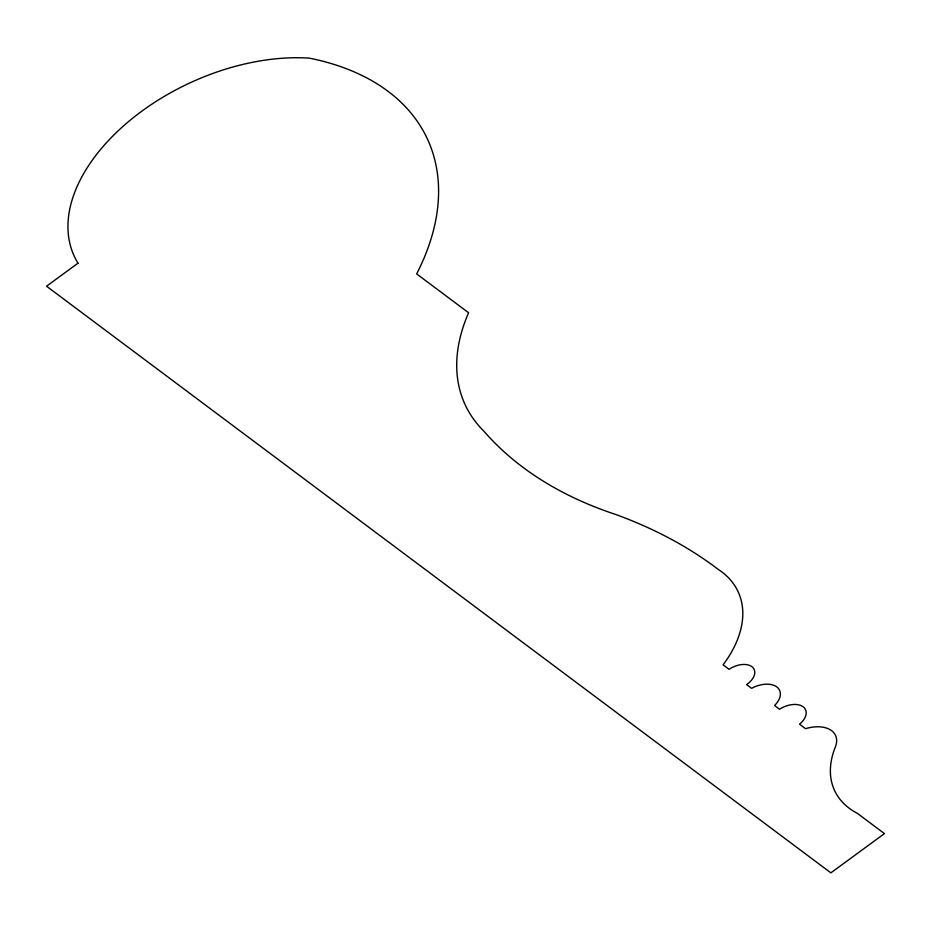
<?xml version="1.0" encoding="UTF-8"?>
<svg xmlns="http://www.w3.org/2000/svg" width="931" height="931" viewBox="0 0 931 931"><rect width="100%" height="100%" fill="white"/><g stroke="black" fill="none" stroke-linecap="round" stroke-linejoin="round"><path stroke-width="1.4" d="M77.983 263.182L46.55 286.213L830.883 872.859L884.45 833.606L857.474 813.426A117.085 71.606 -24.8 0 1 835.468 746.709A31.386 19.202 -24.8 0 0 805.536 728.694L799.543 724.202A18.969 11.603 -24.8 0 0 803.127 706.78A18.969 11.603 -24.8 0 0 779.561 709.259L774.569 705.523A22.251 13.604 -24.8 0 0 776.757 686.903A22.251 13.604 -24.8 0 0 751.585 688.335L746.592 684.599A17.98 10.997 -24.8 0 0 752.353 667.05A17.98 10.997 -24.8 0 0 729.078 669.319L723.084 664.827A130.654 79.903 -24.8 0 0 718.127 569.341A700.566 428.411 -24.8 0 0 615.449 514.389A573.426 350.661 -24.8 0 1 484.213 431.53A235.729 144.154 -24.8 0 1 468.607 312.769L416.657 273.912A312.921 191.367 -24.8 0 0 309.325 58.141A178.019 108.857 -24.8 0 0 123.544 125.894A178.019 108.857 -24.8 0 0 77.983 263.182"/></g></svg>
